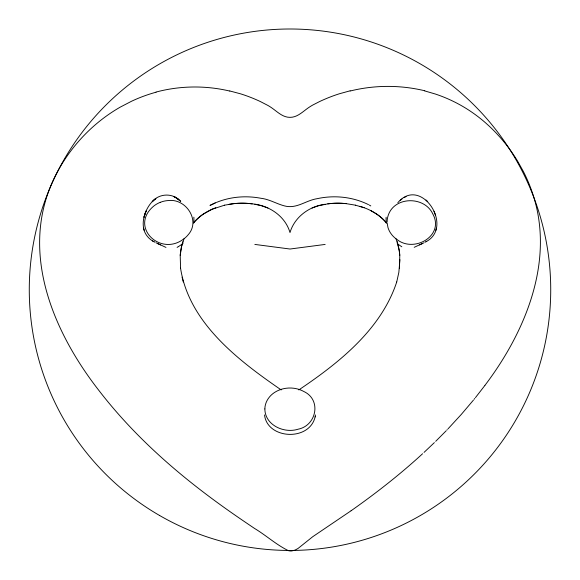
<?xml version="1.0" encoding="UTF-8"?>
<svg xmlns="http://www.w3.org/2000/svg" width="580" height="580" viewBox="0 0 580 580"><rect width="100%" height="100%" fill="white"/><g stroke="black" fill="none" stroke-linecap="round" stroke-linejoin="round"><path stroke-width="0.87" d="M395.995 238.815L397.083 241.7A44.602 35.163 84.5 0 1 399.787 255.338L399.432 268.192M399.939 259.637L398.844 272.39L396.72 281.981M193.872 217.188L193.945 222.807M386.099 218.109L386.12 217.246M386.077 218.486L386.07 222.923M180.213 255.331L181.641 246.145L184.005 238.815M264.538 414.954C267.286 439.423 309.633 441.634 315.165 416.694M315.455 414.954L315.136 416.933M425.118 242.208L426.699 241.294L426.032 241.7C454.285 227.113 421.16 175.305 397.829 202.688M435.863 230.304L436.363 228.244M396.72 281.981C381.075 329.592 338.908 362.913 298.801 389.927M484.974 385.316C525.408 331.89 555.009 260.971 532.788 194.017A156.52 156.52 0 0 0 523.327 171.397L517.548 161.051A166.213 166.213 0 0 0 509.341 148.806A166.054 166.054 0 0 0 500.199 137.46L497.154 134.096A159.348 159.348 0 0 0 489.215 126.143L485.511 122.8A150.764 150.764 0 0 0 475.578 114.833L472.787 112.832A144.442 144.442 0 0 0 460.6 105.176L457.562 103.523A145.609 145.609 0 0 0 435.391 94.04L424.727 90.922M484.88 385.439L484.597 385.816M484.22 386.324L475.44 397.634M474.781 398.46L474.121 399.279M473.454 400.099L461.288 414.432L448.036 428.837M446.912 430.012L447.289 429.62M446.165 430.795L435.696 441.322M434.362 442.62L424.038 452.4M422.581 453.748C400.113 474.382 376.036 493.21 351.089 510.755M401.954 199.012L400.185 200.499M183.019 243.499L182.482 243.926M182.374 244.006L178.19 246.775M350.929 510.871L312.729 536.71L298.149 548.375L295.118 550.079L291.762 550.957A9.439 9.439 0 0 1 288.405 550.666C276.276 544.779 266.082 535.34 254.482 528.402C243.846 521.224 233.225 514.01 222.807 506.514C207.408 495.465 192.371 483.923 177.857 471.728C148.944 447.434 122.068 420.558 99.013 390.601C56.579 336.233 23.809 263.161 47.691 194.017A151.17 151.17 0 0 1 57.674 171.397L58.464 169.933A162.893 162.893 0 0 1 70.651 151.162L72.471 148.77A167.315 167.315 0 0 1 82.121 137.46L82.831 136.699A166.619 166.619 0 0 1 93.735 126.143L95.019 125.026A161.631 161.631 0 0 1 107.206 115.463L108.097 114.833A158.151 158.151 0 0 1 120.321 107.082L131.58 101.232A152.272 152.272 0 0 1 155.947 92.234L156.063 92.213M177.843 246.964L177.074 247.392M406.094 196.569L404.202 197.541M414.185 247.319L424.016 242.766M419.5 244.898L422.697 243.404M368.488 204.638C352.749 196.838 334.385 194.923 317.267 198.657C306.269 200.346 297.917 208.068 286.767 206.393C278.313 204.929 270.07 199.288 260.855 198.266C246 195.438 230.296 196.692 216.289 202.5M215.811 207.749C207.212 210.844 199.302 216.006 193.408 223.032L195.598 220.603A39.933 32.175 -45.6 0 1 203.123 214.208L212.113 209.228L224.619 205.161M312.083 208.01L318.304 205.791L327.823 203.856A58.964 42.971 7.6 0 1 346.231 203.652L355.388 205.161M160.268 202.326L162.596 201.528A26.1 26.1 0 0 1 168.62 200.549C186.079 198.44 200.818 220.762 188.159 234.777A23.693 23.686 0 0 1 183.142 239.388C159.732 256.548 128.934 226.309 154.004 205.878A26.18 26.18 0 0 1 160.268 202.326M350.139 90.806L339.474 93.743A153.526 153.526 0 0 0 325.213 99.035A167.424 167.424 0 0 0 319.616 101.543L312.736 105.06A59.9 59.9 0 0 0 308.074 107.989C302.543 111.868 297.272 117.414 289.993 117.356C282.714 117.406 277.457 111.86 271.918 107.996A58.841 58.841 0 0 0 268.047 105.524L260.355 101.551A154.273 154.273 0 0 0 240.461 93.8L229.789 90.958M325.148 204.262C309.321 206.233 294.611 216.935 290 232.551C285.157 215.927 268.924 205.269 252.177 203.856A58.964 42.971 -7.6 0 0 233.769 203.652L224.612 205.161M229.151 204.276L233.747 203.652A59.87 44.413 -7.6 0 1 252.177 203.856M325.155 244.426L290.014 249.023L254.845 244.426M254.845 204.262L261.696 205.791L267.916 208.01M355.38 205.161L364.189 207.749M359.832 206.32C370.076 209.257 379.719 214.788 386.592 223.032L384.402 220.603A39.933 32.175 45.6 0 0 376.877 214.208L371.062 210.736M165.974 247.399L155.998 242.781M157.34 243.426L160.566 244.927M369.221 205.044L370.779 205.914M143.623 228.208C144.645 234.472 149.234 239.583 154.882 242.208M401.824 246.783L397.199 243.673M152.366 240.78L153.946 241.693M281.199 389.927C238.503 360.513 188.986 322.958 180.561 268.192M178.988 199.825C171.484 192.712 158.688 193.771 152.178 201.738L155.889 198.527C150.118 202.442 145.645 209.938 144 217.304L146.131 210.968C143.68 216.217 142.107 223.786 144.123 230.267M426.003 199.977L427.736 201.601M434.028 211.236L435.413 214.941M397.083 241.7L399.257 250.69L399.787 255.331M182.091 277.189L183.28 281.981M387.179 223.177L387.955 227.469A20.916 20.916 0 0 0 390.594 233.08L391.841 234.777A23.707 23.707 0 0 0 396.858 239.388C413.794 253.286 444.925 235.879 432.76 213.846C424.27 195.663 393.399 196.221 387.882 216.442A19.988 19.988 0 0 0 387.135 222.06M180.569 268.207L180.213 255.338A44.602 35.163 -84.5 0 1 182.903 241.73M350.189 91.002A157.202 157.202 0 0 1 424.763 90.77M156.027 92.061A151.416 151.416 0 0 1 229.767 91.067M327.823 203.856A59.87 44.413 7.6 0 1 346.253 203.652M264.864 408.936C264.922 425.082 284.084 433.717 298.084 429.207C316.535 425.647 321.791 399.729 303.746 391.464A27.354 27.354 0 0 0 298.084 389.129L296.916 388.817A29.587 29.587 0 0 0 283.083 388.817L281.909 389.129A27.354 27.354 0 0 0 276.247 391.464C269.852 394.835 264.922 401.556 264.864 408.936M215.448 202.819L209.989 205.421L215.434 202.84M176.226 197.802L173.935 196.591L176.226 197.802M178.075 199.042L175.827 197.562L180.743 201.325L178.075 199.042M159.638 515.518A260.724 260.724 0 0 0 550.725 289.724A260.724 260.724 0 0 0 159.638 63.931A260.724 260.724 0 0 0 159.638 515.518"/></g></svg>
